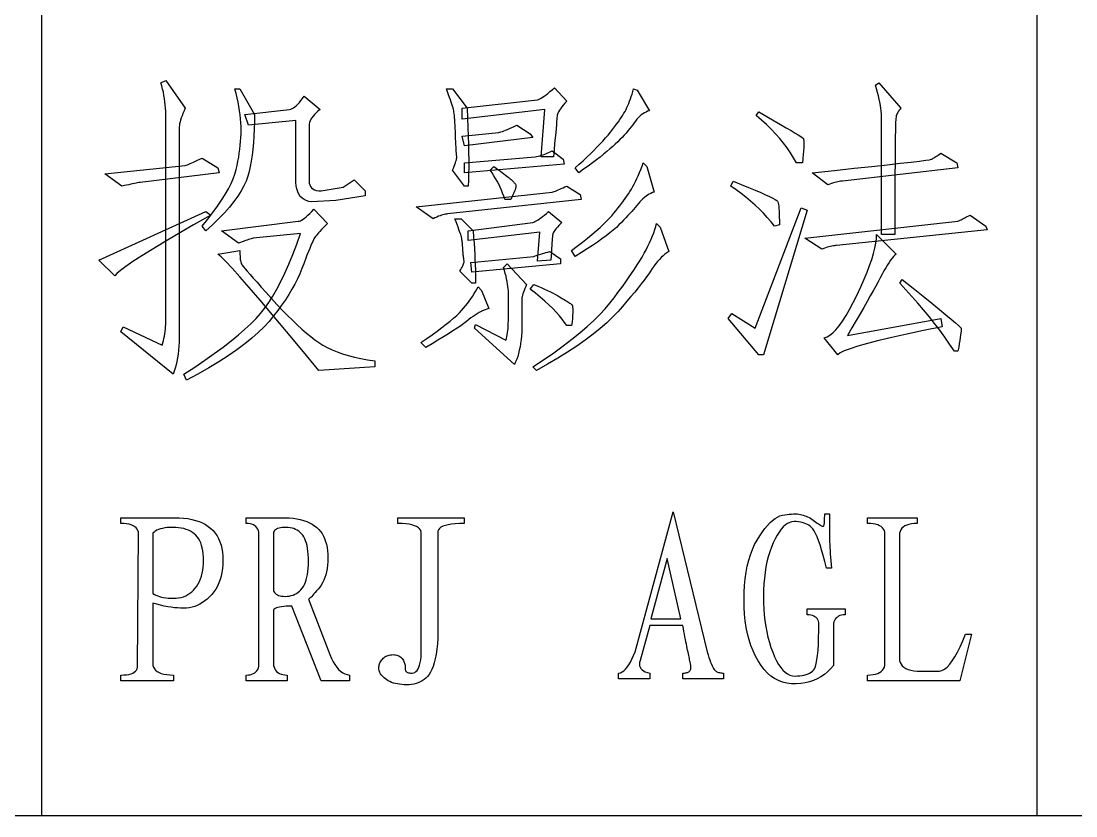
# Model space of a CAD drawing. Extents: x 0 to 420, y 0 to 297.
# Drawn here: x 386.83 to 395.31, y 15 to 21.39 of the extents above; entities that cross this region are included whole.
import ezdxf

# ---------------------------------------------------------------- set-up
doc = ezdxf.new("R2010")
doc.units = 0

msp = doc.modelspace()

# ---------------------------------------------------------------- linework, layer by layer
at = {"color": 7, "lineweight": 25}
for p, q in [((387, 15), (387, 35)), ((395, 15), (395, 35)), ((415, 15), (303, 15))]:
    msp.add_line(p, q, dxfattribs=at)
for points in [[(388.152, 20.6911), (388.1427, 20.6702), (388.1344, 20.6503), (388.1271, 20.6315), (388.1207, 20.6138), (388.1154, 20.5971), (388.111, 20.5816), (388.1075, 20.5671), (388.1051, 20.5536), (388.1036, 20.5413), (388.1031, 20.53), (388.1031, 20.5035), (388.1031, 20.4454), (388.1031, 20.3558), (388.1031, 20.2347), (388.1031, 20.082), (388.1031, 19.8978), (388.1031, 19.682), (388.1031, 19.4347), (388.1031, 19.1558), (388.1031, 18.8454), (388.1027, 18.8109), (388.1012, 18.7775), (388.0988, 18.7452), (388.0953, 18.7142), (388.0909, 18.6843), (388.0856, 18.6556), (388.0792, 18.628), (388.0719, 18.6017), (388.0636, 18.5765), (388.0543, 18.5525), (387.6344, 18.8943), (387.6539, 18.9333), (387.9664, 18.7868), (387.972, 18.8045), (387.977, 18.8224), (387.9814, 18.8404), (387.9852, 18.8587), (387.9884, 18.8772), (387.991, 18.8958), (387.9931, 18.9147), (387.9946, 18.9337), (387.9954, 18.9529), (387.9957, 18.9724), (387.9957, 20.6423), (387.9953, 20.6677), (387.9942, 20.6931), (387.9922, 20.7185), (387.9895, 20.7439), (387.986, 20.7693), (387.9817, 20.7946), (387.9766, 20.82), (387.9707, 20.8454), (387.9641, 20.8708), (387.9567, 20.8962), (387.9957, 20.9157)], [(391.0133, 20.3005), (391.0426, 20.6814), (390.3785, 20.6032), (390.3785, 20.6911), (390.984, 20.7595), (390.9924, 20.7622), (391.002, 20.7665), (391.0127, 20.7724), (391.0246, 20.7798), (391.0377, 20.7888), (391.052, 20.7993), (391.0674, 20.8114), (391.084, 20.8251), (391.1018, 20.8403), (391.1207, 20.8571), (391.2184, 20.7497), (391.2036, 20.7327), (391.1902, 20.7167), (391.1785, 20.7018), (391.1684, 20.688), (391.1598, 20.6753), (391.1528, 20.6636), (391.1473, 20.653), (391.1434, 20.6435), (391.1411, 20.635), (391.1403, 20.6277), (391.14, 20.6182), (391.1391, 20.6036), (391.1376, 20.5839), (391.1356, 20.5589), (391.1329, 20.5288), (391.1297, 20.4935), (391.1259, 20.453), (391.1215, 20.4073), (391.1165, 20.3565), (391.111, 20.3005)], [(393.7477, 20.6228), (393.7472, 20.6446), (393.7457, 20.6673), (393.7433, 20.6907), (393.7399, 20.715), (393.7355, 20.74), (393.7301, 20.7657), (393.7238, 20.7923), (393.7164, 20.8196), (393.7081, 20.8478), (393.6989, 20.8767), (393.7281, 20.8962), (393.9039, 20.6911), (393.8983, 20.6852), (393.893, 20.679), (393.8881, 20.6727), (393.8836, 20.6661), (393.8795, 20.6594), (393.8758, 20.6525), (393.8725, 20.6453), (393.8696, 20.638), (393.867, 20.6305), (393.8649, 20.6228), (393.863, 20.6063), (393.8614, 20.5724), (393.8599, 20.5211), (393.8586, 20.4525), (393.8575, 20.3664), (393.8567, 20.263), (393.856, 20.1422), (393.8555, 20.004), (393.8552, 19.8485), (393.8551, 19.6755), (393.7477, 19.6755)], [(388.7086, 20.6423), (388.7081, 20.5811), (388.7065, 20.5224), (388.7038, 20.4662), (388.7, 20.4126), (388.6952, 20.3615), (388.6893, 20.313), (388.6823, 20.267), (388.6743, 20.2235), (388.6651, 20.1826), (388.6549, 20.1443), (388.6419, 20.1065), (388.6242, 20.0673), (388.602, 20.0268), (388.5752, 19.9849), (388.5438, 19.9416), (388.5078, 19.897), (388.4673, 19.851), (388.4221, 19.8036), (388.3723, 19.7549), (388.318, 19.7048), (388.2887, 19.7439), (388.3336, 19.7994), (388.3746, 19.8527), (388.4117, 19.9037), (388.4449, 19.9525), (388.4742, 19.999), (388.4996, 20.0433), (388.5211, 20.0853), (388.5387, 20.1251), (388.5524, 20.1627), (388.5621, 20.198), (388.5695, 20.2319), (388.5762, 20.2653), (388.5821, 20.2983), (388.5871, 20.3308), (388.5914, 20.3628), (388.5949, 20.3943), (388.5977, 20.4253), (388.5996, 20.4558), (388.6008, 20.4858), (388.6012, 20.5153), (388.6007, 20.545), (388.5992, 20.5755), (388.5968, 20.6068), (388.5934, 20.6388), (388.589, 20.6716), (388.5836, 20.7052), (388.5773, 20.7396), (388.5699, 20.7747), (388.5616, 20.8107), (388.5524, 20.8474), (388.5914, 20.8474)], [(388.6305, 20.6423), (388.9918, 20.6814), (389.0018, 20.6842), (389.0121, 20.6888), (389.0229, 20.6951), (389.034, 20.7032), (389.0455, 20.7131), (389.0574, 20.7247), (389.0698, 20.7381), (389.0825, 20.7532), (389.0955, 20.7701), (389.109, 20.7888), (389.236, 20.6814), (389.2193, 20.6678), (389.2043, 20.6544), (389.1911, 20.6412), (389.1797, 20.6282), (389.17, 20.6154), (389.1621, 20.6028), (389.156, 20.5904), (389.1516, 20.5782), (389.149, 20.5662), (389.1481, 20.5544), (389.1481, 20.5396), (389.1481, 20.5185), (389.1481, 20.4911), (389.1481, 20.4575), (389.1481, 20.4177), (389.1481, 20.3716), (389.1481, 20.3193), (389.1481, 20.2607), (389.1481, 20.1958), (389.1481, 20.1247), (389.1473, 20.1062), (389.1489, 20.0896), (389.1528, 20.0749), (389.159, 20.0622), (389.1676, 20.0515), (389.1785, 20.0427), (389.1918, 20.0359), (389.2075, 20.031), (389.2254, 20.028), (389.2457, 20.0271), (389.4215, 20.0564), (389.5094, 20.115), (389.5973, 20.0271), (389.5973, 19.988), (389.3629, 19.9489), (389.1676, 19.9392), (389.1452, 19.9425), (389.125, 19.9485), (389.107, 19.9573), (389.091, 19.9689), (389.0773, 19.9831), (389.0656, 20.0001), (389.0562, 20.0198), (389.0489, 20.0423), (389.0437, 20.0675), (389.0406, 20.0954), (389.0406, 20.5935), (388.6598, 20.5544)], [(390.4176, 20.6911), (390.4212, 20.6128), (390.4243, 20.538), (390.4267, 20.4667), (390.4285, 20.3989), (390.4298, 20.3347), (390.4305, 20.2739), (390.4306, 20.2167), (390.4301, 20.163), (390.429, 20.1128), (390.4274, 20.0661), (390.3981, 20.0661), (390.3004, 20.1931), (390.3078, 20.21), (390.3143, 20.2257), (390.3199, 20.2401), (390.3246, 20.2532), (390.3285, 20.2651), (390.3315, 20.2757), (390.3336, 20.285), (390.3348, 20.2931), (390.3351, 20.2999), (390.3346, 20.3054), (390.3336, 20.3115), (390.3326, 20.32), (390.3317, 20.331), (390.3307, 20.3444), (390.3297, 20.3603), (390.3287, 20.3786), (390.3278, 20.3994), (390.3268, 20.4226), (390.3258, 20.4482), (390.3248, 20.4763), (390.3238, 20.5046), (390.3227, 20.531), (390.3215, 20.5554), (390.3201, 20.5778), (390.3187, 20.5984), (390.3172, 20.6169), (390.3156, 20.6335), (390.3139, 20.6482), (390.3121, 20.6609), (390.3102, 20.6716), (390.3078, 20.6821), (390.3047, 20.6943), (390.3008, 20.7079), (390.2961, 20.7232), (390.2906, 20.74), (390.2844, 20.7583), (390.2774, 20.7782), (390.2696, 20.7997), (390.261, 20.8228), (390.2516, 20.8474), (390.3004, 20.8474)], [(391.316, 20.1735), (391.2867, 20.2126), (391.3193, 20.2416), (391.3504, 20.27), (391.3802, 20.2979), (391.4086, 20.3251), (391.4357, 20.3518), (391.4614, 20.3778), (391.4857, 20.4033), (391.5086, 20.4282), (391.5302, 20.4526), (391.5504, 20.4763), (391.5694, 20.4993), (391.5871, 20.5214), (391.6037, 20.5426), (391.6192, 20.563), (391.6334, 20.5825), (391.6465, 20.6011), (391.6584, 20.6188), (391.6692, 20.6357), (391.6787, 20.6516), (391.6871, 20.6667), (391.6949, 20.6817), (391.7024, 20.6974), (391.7097, 20.7137), (391.7168, 20.7308), (391.7238, 20.7485), (391.7305, 20.7669), (391.737, 20.786), (391.7434, 20.8058), (391.7495, 20.8262), (391.7555, 20.8474), (391.7848, 20.8376), (391.8824, 20.6716), (391.8689, 20.6671), (391.8557, 20.6614), (391.8427, 20.6546), (391.8301, 20.6466), (391.8177, 20.6374), (391.8057, 20.6271), (391.7939, 20.6155), (391.7824, 20.6028), (391.7713, 20.589), (391.7604, 20.5739), (391.7492, 20.5582), (391.7371, 20.5421), (391.7242, 20.5257), (391.7104, 20.5091), (391.6957, 20.4922), (391.6801, 20.4749), (391.6636, 20.4574), (391.6463, 20.4396), (391.6281, 20.4214), (391.609, 20.403), (391.5885, 20.384), (391.566, 20.3642), (391.5416, 20.3434), (391.5153, 20.3218), (391.4869, 20.2993), (391.4567, 20.2759), (391.4244, 20.2516), (391.3903, 20.2265), (391.3541, 20.2005)], [(393.1129, 20.2517), (393.0641, 20.2517), (393.0415, 20.2924), (393.0168, 20.3325), (392.99, 20.3721), (392.961, 20.411), (392.9298, 20.4494), (392.8965, 20.4872), (392.8611, 20.5244), (392.8235, 20.5611), (392.7837, 20.5971), (392.7418, 20.6325), (392.7614, 20.6618), (392.8264, 20.6246), (392.885, 20.5909), (392.937, 20.5609), (392.9825, 20.5345), (393.0214, 20.5117), (393.0537, 20.4925), (393.0796, 20.4769), (393.0988, 20.465), (393.1116, 20.4566), (393.1178, 20.4519), (393.1204, 20.4472), (393.1223, 20.4392), (393.1235, 20.4277), (393.1241, 20.4128), (393.1239, 20.3945), (393.1231, 20.3728), (393.1216, 20.3476), (393.1194, 20.3191), (393.1165, 20.2871)], [(390.3981, 20.3884), (390.3785, 20.4665), (390.6715, 20.4958), (390.68, 20.4982), (390.6899, 20.5013), (390.7011, 20.5052), (390.7137, 20.5099), (390.7277, 20.5153), (390.743, 20.5216), (390.7597, 20.5286), (390.7778, 20.5364), (390.7972, 20.545), (390.818, 20.5544), (390.9254, 20.486), (390.9449, 20.4568)], [(390.3981, 20.2517), (390.9645, 20.3005), (390.9764, 20.3027), (390.9887, 20.3056), (391.0014, 20.309), (391.0145, 20.313), (391.028, 20.3176), (391.0418, 20.3228), (391.0561, 20.3285), (391.0707, 20.3349), (391.0858, 20.3418), (391.1012, 20.3493), (391.1891, 20.281), (391.1989, 20.2419), (390.3981, 20.1735)], [(387.6442, 20.0661), (387.5074, 20.1638), (388.152, 20.2321), (388.1604, 20.2345), (388.17, 20.2376), (388.1807, 20.2415), (388.1926, 20.2462), (388.2057, 20.2517), (388.2199, 20.2579), (388.2354, 20.265), (388.252, 20.2728), (388.2697, 20.2814), (388.2887, 20.2907), (388.4156, 20.2126), (388.4254, 20.1735), (387.7906, 20.0954), (387.7804, 20.0934), (387.7692, 20.0911), (387.757, 20.0887), (387.7438, 20.0861), (387.7296, 20.0832), (387.7145, 20.0802), (387.6984, 20.077), (387.6813, 20.0735), (387.6632, 20.0699)], [(393.191, 20.1735), (393.3694, 20.1922), (393.5293, 20.2091), (393.6709, 20.2242), (393.7942, 20.2376), (393.899, 20.2492), (393.9856, 20.2591), (394.0537, 20.2672), (394.1035, 20.2736), (394.135, 20.2781), (394.1481, 20.281), (394.1524, 20.2832), (394.1574, 20.286), (394.1633, 20.2895), (394.17, 20.2935), (394.1774, 20.2981), (394.1856, 20.3032), (394.1945, 20.309), (394.2043, 20.3153), (394.2149, 20.3223), (394.2262, 20.3298), (394.3531, 20.2517), (394.3629, 20.2126), (393.4352, 20.1052), (393.427, 20.1049), (393.418, 20.104), (393.4082, 20.1026), (393.3977, 20.1005), (393.3864, 20.0979), (393.3742, 20.0946), (393.3614, 20.0908), (393.3477, 20.0864), (393.3332, 20.0815), (393.318, 20.0759)], [(390.6031, 20.1931), (390.6324, 20.2224), (390.6513, 20.2091), (390.669, 20.1966), (390.6853, 20.1849), (390.7004, 20.1739), (390.7142, 20.1638), (390.7268, 20.1544), (390.7381, 20.1458), (390.7481, 20.138), (390.7568, 20.131), (390.7643, 20.1247), (390.7709, 20.119), (390.777, 20.1134), (390.7826, 20.108), (390.7877, 20.1028), (390.7924, 20.0979), (390.7965, 20.0931), (390.8002, 20.0885), (390.8033, 20.0841), (390.806, 20.0799), (390.8082, 20.0759), (390.8096, 20.0712), (390.8098, 20.065), (390.8088, 20.0571), (390.8067, 20.0478), (390.8033, 20.0368), (390.7989, 20.0243), (390.7932, 20.0103), (390.7863, 19.9946), (390.7784, 19.9775), (390.7692, 19.9587), (390.7203, 19.9587), (390.7121, 19.9839), (390.7032, 20.0087), (390.6934, 20.0331), (390.6828, 20.0571), (390.6715, 20.0808), (390.6594, 20.104), (390.6465, 20.1269), (390.6328, 20.1493), (390.6184, 20.1714)], [(391.2867, 19.4997), (391.2574, 19.5485), (391.3029, 19.583), (391.3453, 19.6159), (391.3849, 19.6474), (391.4215, 19.6775), (391.4552, 19.706), (391.486, 19.7331), (391.5138, 19.7588), (391.5387, 19.7829), (391.5607, 19.8056), (391.5797, 19.8269), (391.597, 19.8473), (391.6137, 19.8675), (391.6298, 19.8875), (391.6453, 19.9073), (391.6603, 19.927), (391.6746, 19.9464), (391.6884, 19.9656), (391.7016, 19.9847), (391.7142, 20.0035), (391.7262, 20.0222), (391.7378, 20.0412), (391.7492, 20.0611), (391.7605, 20.0818), (391.7715, 20.1034), (391.7823, 20.1259), (391.793, 20.1493), (391.8034, 20.1736), (391.8137, 20.1987), (391.8238, 20.2248), (391.8336, 20.2517), (391.8629, 20.2224), (391.9215, 20.0173), (391.9079, 20.0129), (391.8946, 20.0073), (391.8814, 20.0007), (391.8684, 19.9931), (391.8556, 19.9843), (391.843, 19.9745), (391.8306, 19.9636), (391.8184, 19.9517), (391.8064, 19.9386), (391.7946, 19.9245), (391.7824, 19.9096), (391.7696, 19.8943), (391.7559, 19.8784), (391.7414, 19.862), (391.7262, 19.8452), (391.7102, 19.8278), (391.6934, 19.81), (391.6758, 19.7917), (391.6574, 19.7729), (391.6383, 19.7536), (391.6172, 19.7335), (391.593, 19.7122), (391.5656, 19.6898), (391.5352, 19.6661), (391.5016, 19.6413), (391.4649, 19.6153), (391.425, 19.5882), (391.382, 19.5599), (391.336, 19.5304)], [(392.9274, 19.7536), (392.8883, 19.7439), (392.8602, 19.7787), (392.8305, 19.813), (392.7993, 19.8467), (392.7664, 19.8798), (392.7321, 19.9123), (392.6961, 19.9443), (392.6586, 19.9756), (392.6196, 20.0064), (392.5789, 20.0365), (392.5367, 20.0661), (392.5563, 20.1052), (392.6214, 20.079), (392.6799, 20.055), (392.7319, 20.0333), (392.7774, 20.0138), (392.8163, 19.9965), (392.8487, 19.9816), (392.8745, 19.9688), (392.8938, 19.9583), (392.9065, 19.9501), (392.9127, 19.9441), (392.9155, 19.9378), (392.918, 19.9286), (392.9202, 19.9167), (392.9221, 19.9019), (392.9237, 19.8842), (392.925, 19.8638), (392.9261, 19.8405), (392.9268, 19.8144), (392.9272, 19.7854)], [(391.2184, 20.0661), (391.3258, 19.9978), (391.3356, 19.9587), (390.2614, 19.8415), (390.2531, 19.8411), (390.2442, 19.84), (390.2344, 19.838), (390.2238, 19.8353), (390.2125, 19.8318), (390.2004, 19.8275), (390.1875, 19.8224), (390.1739, 19.8165), (390.1594, 19.8099), (390.1442, 19.8025), (390.0074, 19.9001), (391.1012, 20.0173), (391.1094, 20.0195), (391.1184, 20.0224), (391.1281, 20.0258), (391.1387, 20.0298), (391.15, 20.0344), (391.1621, 20.0396), (391.175, 20.0453), (391.1887, 20.0517), (391.2032, 20.0586)], [(388.3571, 19.8318), (388.2193, 19.753), (388.0949, 19.681), (387.9841, 19.6155), (387.8867, 19.5568), (387.8029, 19.5046), (387.7325, 19.4591), (387.6755, 19.4202), (387.632, 19.388), (387.6021, 19.3624), (387.5856, 19.3435), (387.4586, 19.4704), (388.318, 19.861)], [(388.8258, 18.9773), (388.7858, 18.933), (388.7399, 18.888), (388.6881, 18.8423), (388.6305, 18.796), (388.567, 18.749), (388.4977, 18.7013), (388.4225, 18.6529), (388.3414, 18.6038), (388.2545, 18.5541), (388.1617, 18.5036), (388.1422, 18.5525), (388.2292, 18.6101), (388.3106, 18.6657), (388.3863, 18.7194), (388.4563, 18.7712), (388.5206, 18.821), (388.5793, 18.8689), (388.6324, 18.9148), (388.6797, 18.9587), (388.7214, 19.0007), (388.7574, 19.0407), (388.7906, 19.0823), (388.8235, 19.129), (388.8562, 19.1808), (388.8887, 19.2376), (388.921, 19.2995), (388.9532, 19.3665), (388.9851, 19.4386), (389.0168, 19.5157), (389.0484, 19.598), (389.0797, 19.6853), (388.6989, 19.6462), (388.6906, 19.6441), (388.6817, 19.6415), (388.6719, 19.6386), (388.6613, 19.6353), (388.65, 19.6316), (388.6379, 19.6275), (388.625, 19.623), (388.6114, 19.6181), (388.5969, 19.6128), (388.5817, 19.6071), (388.4449, 19.7048), (389.0602, 19.7829), (389.0685, 19.7839), (389.0778, 19.7868), (389.088, 19.7917), (389.0992, 19.7985), (389.1115, 19.8073), (389.1246, 19.8181), (389.1388, 19.8308), (389.1539, 19.8454), (389.17, 19.862), (389.1871, 19.8806), (389.2946, 19.7634), (389.2776, 19.7464), (389.2621, 19.7304), (389.248, 19.7155), (389.2352, 19.7017), (389.2238, 19.6889), (389.2137, 19.6773), (389.205, 19.6667), (389.1977, 19.6571), (389.1917, 19.6487), (389.1871, 19.6413), (389.1826, 19.6328), (389.177, 19.6208), (389.1701, 19.6054), (389.1621, 19.5866), (389.153, 19.5644), (389.1426, 19.5388), (389.1311, 19.5097), (389.1184, 19.4773), (389.1045, 19.4414), (389.0895, 19.4021), (389.0728, 19.3609), (389.0539, 19.3194), (389.0329, 19.2777), (389.0098, 19.2357), (388.9845, 19.1933), (388.9571, 19.1507), (388.9275, 19.1078), (388.8957, 19.0646), (388.8618, 19.0211)], [(390.4274, 19.6267), (390.4274, 19.7048), (390.9449, 19.7732), (390.9532, 19.7758), (390.9625, 19.7798), (390.9728, 19.7852), (390.984, 19.7919), (390.9962, 19.8), (391.0094, 19.8095), (391.0236, 19.8203), (391.0387, 19.8325), (391.0548, 19.8461), (391.0719, 19.861), (391.1793, 19.7732), (391.1663, 19.7599), (391.1545, 19.7474), (391.144, 19.7357), (391.1348, 19.7247), (391.1268, 19.7146), (391.1201, 19.7052), (391.1147, 19.6966), (391.1106, 19.6888), (391.1077, 19.6818), (391.1061, 19.6755), (391.105, 19.6682), (391.1039, 19.6579), (391.1027, 19.6447), (391.1014, 19.6286), (391.1, 19.6096), (391.0984, 19.5876), (391.0969, 19.5627), (391.0952, 19.5349), (391.0933, 19.5041), (391.0914, 19.4704), (390.984, 19.4607), (391.0035, 19.695)], [(392.5172, 19.0017), (392.5465, 19.0407), (392.7321, 18.9235), (393.1031, 19.8903), (393.152, 19.8708), (392.8004, 18.7087), (392.7614, 18.7087)], [(390.4664, 19.7048), (390.4702, 19.6549), (390.4734, 19.6068), (390.4764, 19.5604), (390.4789, 19.5157), (390.4811, 19.4729), (390.4828, 19.4318), (390.4842, 19.3924), (390.4852, 19.3548), (390.4858, 19.319), (390.486, 19.2849), (390.4567, 19.2849), (390.359, 19.3825), (390.3664, 19.3939), (390.3729, 19.4046), (390.3785, 19.4146), (390.3832, 19.4239), (390.3871, 19.4326), (390.3901, 19.4405), (390.3922, 19.4478), (390.3934, 19.4544), (390.3937, 19.4603), (390.3932, 19.4655), (390.3922, 19.4709), (390.3912, 19.4771), (390.3903, 19.4841), (390.3893, 19.4921), (390.3883, 19.5009), (390.3873, 19.5107), (390.3864, 19.5213), (390.3854, 19.5327), (390.3844, 19.5451), (390.3834, 19.5583), (390.3824, 19.5715), (390.3815, 19.5839), (390.3805, 19.5954), (390.3795, 19.606), (390.3785, 19.6157), (390.3776, 19.6245), (390.3766, 19.6325), (390.3756, 19.6396), (390.3746, 19.6458), (390.3737, 19.6511), (390.3723, 19.657), (390.3699, 19.665), (390.3668, 19.675), (390.3627, 19.687), (390.3578, 19.7011), (390.352, 19.7173), (390.3453, 19.7355), (390.3377, 19.7558), (390.3293, 19.7781), (390.3199, 19.8025), (390.3688, 19.8025)], [(390.9742, 18.5818), (390.9449, 18.611), (391.032, 18.6689), (391.1135, 18.7253), (391.1894, 18.7802), (391.2598, 18.8337), (391.3246, 18.8857), (391.3838, 18.9362), (391.4375, 18.9853), (391.4856, 19.0329), (391.5281, 19.0791), (391.5651, 19.1237), (391.5984, 19.167), (391.6301, 19.2089), (391.6601, 19.2494), (391.6885, 19.2886), (391.7152, 19.3264), (391.7403, 19.3628), (391.7636, 19.3979), (391.7854, 19.4316), (391.8055, 19.4639), (391.8239, 19.4948), (391.8409, 19.5248), (391.8567, 19.554), (391.8713, 19.5826), (391.8848, 19.6105), (391.8971, 19.6377), (391.9082, 19.6642), (391.9182, 19.69), (391.927, 19.7152), (391.9346, 19.7396), (391.941, 19.7634), (391.9703, 19.7341), (392.0387, 19.5388), (392.0232, 19.5284), (392.0078, 19.5169), (391.9927, 19.5042), (391.9778, 19.4903), (391.963, 19.4753), (391.9485, 19.4591), (391.9341, 19.4417), (391.92, 19.4232), (391.906, 19.4034), (391.8922, 19.3825), (391.8773, 19.3599), (391.8598, 19.3351), (391.8398, 19.308), (391.8172, 19.2786), (391.7921, 19.247), (391.7645, 19.2132), (391.7343, 19.1771), (391.7016, 19.1388), (391.6663, 19.0982), (391.6285, 19.0554), (391.5869, 19.0111), (391.5399, 18.9661), (391.4876, 18.9205), (391.4301, 18.8741), (391.3673, 18.8271), (391.2993, 18.7794), (391.2259, 18.731), (391.1473, 18.6819), (391.0634, 18.6322)], [(393.1324, 19.6462), (394.3629, 19.7829), (394.3709, 19.7869), (394.3793, 19.7911), (394.3881, 19.7955), (394.3973, 19.8001), (394.4069, 19.8049), (394.4168, 19.8099), (394.4272, 19.8151), (394.4379, 19.8204), (394.449, 19.826), (394.4606, 19.8318), (394.5875, 19.7439), (394.5973, 19.7146), (393.3864, 19.5876), (393.3781, 19.5873), (393.3692, 19.5864), (393.3594, 19.585), (393.3488, 19.5829), (393.3375, 19.5803), (393.3254, 19.5771), (393.3125, 19.5733), (393.2989, 19.5689), (393.2844, 19.5639), (393.2692, 19.5583)], [(393.7379, 19.3288), (393.7212, 19.2969), (393.7024, 19.2618), (393.6814, 19.2235), (393.6582, 19.1819), (393.6329, 19.1372), (393.6055, 19.0892), (393.5759, 19.038), (393.5442, 18.9835), (393.5103, 18.9258), (393.4742, 18.865), (394.2262, 19.0017), (394.236, 18.9333), (394.0869, 18.9029), (393.9524, 18.8743), (393.8322, 18.8475), (393.7266, 18.8224), (393.6354, 18.799), (393.5586, 18.7775), (393.4963, 18.7576), (393.4485, 18.7396), (393.4151, 18.7233), (393.3961, 18.7087), (393.2887, 18.8454), (393.3107, 18.8524), (393.3336, 18.8655), (393.3575, 18.8848), (393.3824, 18.9103), (393.4083, 18.9419), (393.4352, 18.9796), (393.463, 19.0235), (393.4918, 19.0735), (393.5216, 19.1298), (393.5524, 19.1921), (393.5821, 19.2558), (393.6086, 19.3161), (393.632, 19.373), (393.6524, 19.4265), (393.6696, 19.4765), (393.6836, 19.5232), (393.6945, 19.5664), (393.7024, 19.6062), (393.7071, 19.6425), (393.7086, 19.6755), (393.8649, 19.5193), (393.8548, 19.5103), (393.8442, 19.4991), (393.8329, 19.4857), (393.8211, 19.47), (393.8087, 19.4521), (393.7957, 19.4319), (393.7822, 19.4095), (393.768, 19.3849), (393.7532, 19.358)], [(388.4156, 19.5193), (388.5914, 19.5485), (388.5916, 19.5316), (388.592, 19.5159), (388.5927, 19.5015), (388.5938, 19.4884), (388.5951, 19.4765), (388.5967, 19.4659), (388.5986, 19.4566), (388.6008, 19.4485), (388.6033, 19.4418), (388.6061, 19.4362), (388.6111, 19.4291), (388.6203, 19.4175), (388.6338, 19.4014), (388.6514, 19.3808), (388.6732, 19.3557), (388.6992, 19.3261), (388.7295, 19.292), (388.7639, 19.2534), (388.8025, 19.2104), (388.8453, 19.1628), (388.8896, 19.1144), (388.9324, 19.0689), (388.9739, 19.0261), (389.0141, 18.9862), (389.0529, 18.9492), (389.0903, 18.915), (389.1263, 18.8836), (389.1609, 18.855), (389.1943, 18.8293), (389.2262, 18.8064), (389.2588, 18.7856), (389.2942, 18.7661), (389.3322, 18.7481), (389.3731, 18.7314), (389.4166, 18.716), (389.4629, 18.7021), (389.5119, 18.6895), (389.5637, 18.6782), (389.6182, 18.6684), (389.6754, 18.6599), (389.6754, 18.611), (389.2262, 18.5818), (389.0898, 18.7476), (388.9656, 18.8974), (388.8538, 19.0312), (388.7543, 19.1489), (388.6671, 19.2507), (388.5922, 19.3364), (388.5296, 19.4062), (388.4793, 19.4599), (388.4413, 19.4976)], [(391.1696, 19.4802), (391.1696, 19.4411), (390.4567, 19.3728), (390.4469, 19.4509), (390.9547, 19.4997), (390.9648, 19.5036), (390.9754, 19.5075), (390.9866, 19.5114), (390.9985, 19.5153), (391.0109, 19.5193), (391.0239, 19.5232), (391.0374, 19.5271), (391.0516, 19.531), (391.0663, 19.5349), (391.0817, 19.5388)], [(390.7496, 19.2068), (390.7492, 19.2229), (390.7481, 19.24), (390.7461, 19.258), (390.7434, 19.2771), (390.7399, 19.2971), (390.7356, 19.3181), (390.7305, 19.3401), (390.7246, 19.363), (390.718, 19.3869), (390.7106, 19.4118), (390.7399, 19.4411), (390.8961, 19.2751), (390.8887, 19.258), (390.882, 19.2419), (390.8762, 19.2268), (390.8711, 19.2126), (390.8668, 19.1994), (390.8633, 19.1872), (390.8606, 19.176), (390.8586, 19.1657), (390.8575, 19.1565), (390.8571, 19.1482), (390.8571, 19.1386), (390.8571, 19.1255), (390.8571, 19.1089), (390.8571, 19.0888), (390.8571, 19.0652), (390.8571, 19.038), (390.8571, 19.0073), (390.8571, 18.9732), (390.8571, 18.9355), (390.8571, 18.8943), (390.8547, 18.8617), (390.8516, 18.8306), (390.8477, 18.8008), (390.843, 18.7724), (390.8375, 18.7453), (390.8313, 18.7196), (390.8242, 18.6953), (390.8164, 18.6724), (390.8078, 18.6508), (390.7985, 18.6306), (390.4762, 18.9235), (390.486, 18.9528), (390.7301, 18.8259), (390.7338, 18.84), (390.7371, 18.8548), (390.7401, 18.8704), (390.7426, 18.8868), (390.7448, 18.904), (390.7465, 18.922), (390.7479, 18.9407), (390.7488, 18.9603), (390.7495, 18.9806), (390.7496, 19.0017)], [(390.5934, 19.0798), (390.5777, 19.0754), (390.562, 19.07), (390.5461, 19.0637), (390.5301, 19.0564), (390.514, 19.0481), (390.4979, 19.0388), (390.4816, 19.0285), (390.4653, 19.0173), (390.4488, 19.0051), (390.4323, 18.9919), (390.4138, 18.9774), (390.3918, 18.9611), (390.3662, 18.943), (390.3369, 18.9232), (390.3041, 18.9016), (390.2676, 18.8782), (390.2275, 18.8531), (390.1838, 18.8263), (390.1365, 18.7977), (390.0856, 18.7673), (390.0465, 18.8064), (390.0937, 18.8388), (390.1377, 18.8698), (390.1785, 18.8994), (390.216, 18.9275), (390.2504, 18.9541), (390.2815, 18.9792), (390.3094, 19.0029), (390.334, 19.0251), (390.3554, 19.0459), (390.3737, 19.0652), (390.3899, 19.0838), (390.4055, 19.1025), (390.4204, 19.1213), (390.4346, 19.1402), (390.4481, 19.1591), (390.461, 19.1782), (390.4731, 19.1974), (390.4846, 19.2167), (390.4954, 19.2361), (390.5055, 19.2556), (390.5348, 19.2263)], [(390.9254, 19.236), (390.9547, 19.2751), (390.985, 19.2617), (391.0135, 19.2489), (391.0401, 19.2367), (391.0649, 19.2251), (391.0878, 19.2141), (391.1088, 19.2036), (391.128, 19.1938), (391.1453, 19.1845), (391.1608, 19.1758), (391.1744, 19.1677), (391.1867, 19.1601), (391.1981, 19.153), (391.2086, 19.1465), (391.2182, 19.1403), (391.2269, 19.1347), (391.2348, 19.1296), (391.2418, 19.125), (391.2479, 19.1208), (391.2531, 19.1172), (391.2574, 19.114), (391.261, 19.1096), (391.2637, 19.1025), (391.2657, 19.0924), (391.2668, 19.0796), (391.2672, 19.0639), (391.2668, 19.0454), (391.2657, 19.0241), (391.2637, 18.9999), (391.261, 18.9729), (391.2574, 18.9431), (391.2184, 18.9431), (391.2014, 18.9689), (391.1817, 18.9954), (391.1592, 19.0228), (391.134, 19.0509), (391.1061, 19.0798), (391.0754, 19.1095), (391.042, 19.14), (391.0059, 19.1712), (390.967, 19.2032)], [(394.3629, 18.738), (394.3336, 18.738), (394.2958, 18.7944), (394.2567, 18.8505), (394.2161, 18.9062), (394.1743, 18.9614), (394.131, 19.0163), (394.0864, 19.0708), (394.0403, 19.1249), (393.993, 19.1786), (393.9443, 19.2319), (393.8942, 19.2849), (393.9137, 19.3142), (394.0028, 19.2435), (394.0826, 19.1798), (394.1532, 19.1232), (394.2145, 19.0735), (394.2665, 19.031), (394.3092, 18.9954), (394.3427, 18.9669), (394.3668, 18.9454), (394.3817, 18.931), (394.3873, 18.9235), (394.388, 18.9182), (394.3879, 18.9099), (394.3872, 18.8986), (394.3858, 18.8845), (394.3837, 18.8674), (394.3809, 18.8474), (394.3774, 18.8244), (394.3733, 18.7985), (394.3684, 18.7697)], [(387.7761, 17.2815), (387.7719, 17.2948), (387.7655, 17.3068), (387.7569, 17.3173), (387.7461, 17.3265), (387.7332, 17.3342), (387.718, 17.3405), (387.7007, 17.3454), (387.6811, 17.349), (387.6594, 17.3511), (387.6355, 17.3518), (387.6355, 17.3986), (388.0652, 17.3986), (388.1033, 17.3978), (388.1394, 17.3952), (388.1736, 17.3909), (388.2058, 17.3849), (388.2361, 17.3772), (388.2644, 17.3677), (388.2908, 17.3565), (388.3152, 17.3436), (388.3376, 17.329), (388.3582, 17.3127), (388.3767, 17.2947), (388.3933, 17.2749), (388.408, 17.2534), (388.4207, 17.2302), (388.4314, 17.2053), (388.4402, 17.1786), (388.447, 17.1503), (388.4519, 17.1202), (388.4548, 17.0884), (388.4558, 17.0549), (388.4549, 17.0212), (388.4522, 16.989), (388.4477, 16.9581), (388.4414, 16.9286), (388.4333, 16.9006), (388.4235, 16.874), (388.4118, 16.8487), (388.3983, 16.8249), (388.383, 16.8025), (388.366, 16.7815), (388.3478, 16.7621), (388.3291, 16.7446), (388.3099, 16.729), (388.2903, 16.7152), (388.2703, 16.7033), (388.2497, 16.6933), (388.2287, 16.6852), (388.2072, 16.679), (388.1853, 16.6746), (388.1628, 16.6721), (388.1398, 16.6711), (388.1158, 16.6711), (388.091, 16.6723), (388.0653, 16.6746), (388.0388, 16.6779), (388.0114, 16.6824), (387.9832, 16.6879), (387.9541, 16.6946), (387.9241, 16.7023), (387.8933, 16.7111), (387.8933, 16.2111), (387.8978, 16.1963), (387.9049, 16.183), (387.9146, 16.1713), (387.9271, 16.1611), (387.9421, 16.1525), (387.9599, 16.1455), (387.9803, 16.14), (388.0033, 16.1361), (388.029, 16.1338), (388.0574, 16.133), (388.0574, 16.0861), (387.6355, 16.0861), (387.6355, 16.133), (387.6593, 16.1336), (387.6808, 16.1355), (387.7, 16.1386), (387.7167, 16.143), (387.7312, 16.1486), (387.7433, 16.1555), (387.7531, 16.1636), (387.7605, 16.173), (387.7656, 16.1836), (387.7683, 16.1955)], [(388.8621, 16.6565), (388.8621, 16.2111), (388.866, 16.1963), (388.8714, 16.183), (388.8785, 16.1713), (388.8871, 16.1611), (388.8972, 16.1525), (388.9089, 16.1455), (388.9222, 16.14), (388.9371, 16.1361), (388.9535, 16.1338), (388.9714, 16.133), (388.9714, 16.0861), (388.6433, 16.0861), (388.6433, 16.133), (388.6598, 16.1337), (388.6749, 16.1358), (388.6885, 16.1393), (388.7008, 16.1443), (388.7117, 16.1506), (388.7211, 16.1583), (388.7292, 16.1675), (388.7358, 16.178), (388.7411, 16.19), (388.7449, 16.2033), (388.7449, 17.2815), (388.7411, 17.2948), (388.7358, 17.3068), (388.7292, 17.3173), (388.7211, 17.3265), (388.7117, 17.3342), (388.7008, 17.3405), (388.6885, 17.3454), (388.6749, 17.349), (388.6598, 17.3511), (388.6433, 17.3518), (388.6433, 17.3986), (388.9871, 17.3986), (389.019, 17.3949), (389.0491, 17.3899), (389.0774, 17.3836), (389.1039, 17.3761), (389.1287, 17.3674), (389.1516, 17.3574), (389.1727, 17.3461), (389.192, 17.3336), (389.2096, 17.3199), (389.2253, 17.3049), (389.2394, 17.2885), (389.2521, 17.2707), (389.2632, 17.2513), (389.2728, 17.2305), (389.281, 17.2082), (389.2877, 17.1844), (389.2929, 17.1591), (389.2966, 17.1324), (389.2988, 17.1041), (389.2996, 17.0744), (389.2989, 17.0447), (389.2969, 17.0163), (389.2936, 16.9893), (389.2889, 16.9638), (389.283, 16.9397), (389.2757, 16.9169), (389.267, 16.8956), (389.257, 16.8757), (389.2458, 16.8572), (389.2332, 16.84), (389.2203, 16.8243), (389.2083, 16.8099), (389.1972, 16.7968), (389.1869, 16.785), (389.1775, 16.7746), (389.1689, 16.7655), (389.1613, 16.7577), (389.1544, 16.7513), (389.1484, 16.7462), (389.1433, 16.7424), (389.3152, 16.2971), (389.328, 16.2673), (389.3414, 16.2405), (389.3555, 16.2167), (389.3702, 16.1958), (389.3855, 16.1779), (389.4014, 16.163), (389.418, 16.1511), (389.4352, 16.1421), (389.453, 16.1361), (389.4714, 16.133), (389.4714, 16.0861), (389.2449, 16.0861), (389.0105, 16.6877), (388.9865, 16.6874), (388.9646, 16.6865), (388.9446, 16.6849), (388.9268, 16.6827), (388.9109, 16.6799), (388.8971, 16.6765), (388.8853, 16.6724), (388.8755, 16.6677), (388.8678, 16.6624)], [(389.7722, 16.094), (389.761, 16.1018), (389.751, 16.1099), (389.742, 16.1181), (389.7341, 16.1265), (389.7273, 16.135), (389.7216, 16.1436), (389.717, 16.1525), (389.7135, 16.1615), (389.7111, 16.1706), (389.7097, 16.1799), (389.7093, 16.1891), (389.7096, 16.1982), (389.7105, 16.207), (389.7122, 16.2155), (389.7146, 16.2238), (389.7177, 16.2319), (389.7215, 16.2398), (389.726, 16.2474), (389.7312, 16.2548), (389.7371, 16.2619), (389.7435, 16.2686), (389.7505, 16.2746), (389.7579, 16.2799), (389.7658, 16.2844), (389.7742, 16.2883), (389.783, 16.2915), (389.7923, 16.2939), (389.8021, 16.2957), (389.8123, 16.2967), (389.823, 16.2971), (389.8336, 16.2967), (389.8436, 16.2955), (389.853, 16.2936), (389.8618, 16.2908), (389.8699, 16.2873), (389.8774, 16.283), (389.8842, 16.2779), (389.8905, 16.2721), (389.8961, 16.2654), (389.9011, 16.258), (389.9055, 16.2502), (389.9094, 16.2425), (389.9127, 16.2349), (389.9155, 16.2274), (389.9177, 16.2199), (389.9194, 16.2125), (389.9205, 16.2052), (389.9211, 16.198), (389.9212, 16.1909), (389.9207, 16.1838), (389.9205, 16.1771), (389.9216, 16.1711), (389.924, 16.1659), (389.9275, 16.1613), (389.9324, 16.1574), (389.9385, 16.1543), (389.9458, 16.1518), (389.9544, 16.15), (389.9642, 16.149), (389.9753, 16.1486), (389.9866, 16.15), (389.9971, 16.154), (390.0066, 16.1606), (390.0154, 16.1699), (390.0232, 16.1818), (390.0302, 16.1965), (390.0363, 16.2137), (390.0416, 16.2336), (390.046, 16.2562), (390.0496, 16.2815), (390.0496, 17.2815), (390.0449, 17.2948), (390.037, 17.3068), (390.0261, 17.3173), (390.0121, 17.3265), (389.9949, 17.3342), (389.9745, 17.3405), (389.9511, 17.3454), (389.9246, 17.349), (389.8949, 17.3511), (389.8621, 17.3518), (389.8621, 17.3986), (390.3933, 17.3986), (390.3933, 17.3518), (390.356, 17.3511), (390.3224, 17.3493), (390.2923, 17.3461), (390.2658, 17.3418), (390.2429, 17.3361), (390.2236, 17.3293), (390.2079, 17.3211), (390.1958, 17.3118), (390.1873, 17.3011), (390.1824, 17.2893), (390.1824, 16.4299), (390.1787, 16.3832), (390.1741, 16.34), (390.1684, 16.3004), (390.1617, 16.2643), (390.1541, 16.2316), (390.1454, 16.2025), (390.1356, 16.177), (390.1249, 16.1549), (390.1131, 16.1363), (390.1003, 16.1213), (390.0867, 16.1087), (390.0724, 16.0974), (390.0573, 16.0874), (390.0416, 16.0788), (390.0251, 16.0715), (390.008, 16.0655), (389.9901, 16.0609), (389.9716, 16.0575), (389.9523, 16.0556), (389.9324, 16.0549), (389.9125, 16.0553), (389.8935, 16.0565), (389.8753, 16.0584), (389.858, 16.0611), (389.8416, 16.0647), (389.826, 16.069), (389.8112, 16.074), (389.7974, 16.0799), (389.7844, 16.0865)], [(392.2136, 16.219), (392.212, 16.2271), (392.2102, 16.236), (392.2082, 16.2456), (392.2061, 16.2558), (392.2039, 16.2668), (392.2014, 16.2785), (392.1989, 16.2909), (392.1961, 16.304), (392.1932, 16.3177), (392.1902, 16.3322), (392.187, 16.3476), (392.1836, 16.364), (392.1801, 16.3813), (392.1764, 16.3997), (392.1726, 16.4191), (392.1686, 16.4396), (392.1645, 16.461), (392.1602, 16.4835), (392.1557, 16.507), (392.1511, 16.5315), (391.8855, 16.5315), (391.8074, 16.2502), (391.8039, 16.2351), (391.803, 16.2211), (391.8046, 16.2082), (391.8086, 16.1965), (391.8152, 16.1857), (391.8242, 16.1761), (391.8358, 16.1676), (391.8499, 16.1602), (391.8664, 16.1539), (391.8855, 16.1486), (391.8855, 16.1018), (391.6355, 16.1018), (391.6355, 16.1486), (391.6495, 16.1518), (391.6633, 16.158), (391.677, 16.1674), (391.6905, 16.1799), (391.7039, 16.1955), (391.7171, 16.2143), (391.7301, 16.2361), (391.743, 16.2611), (391.7557, 16.2893), (391.7683, 16.3205), (392.073, 17.4455), (392.3464, 16.3205), (392.3541, 16.2965), (392.3615, 16.2746), (392.3685, 16.2547), (392.3752, 16.2368), (392.3816, 16.2209), (392.3877, 16.2071), (392.3935, 16.1953), (392.3989, 16.1855), (392.4041, 16.1778), (392.4089, 16.1721), (392.4138, 16.1676), (392.4193, 16.1636), (392.4251, 16.1601), (392.4314, 16.1571), (392.4382, 16.1545), (392.4455, 16.1524), (392.4532, 16.1507), (392.4614, 16.1496), (392.4701, 16.1489), (392.4792, 16.1486), (392.4792, 16.1018), (392.1511, 16.1018), (392.1511, 16.1486), (392.1587, 16.1488), (392.1658, 16.1493), (392.1725, 16.15), (392.1786, 16.1511), (392.1843, 16.1525), (392.1896, 16.1543), (392.1943, 16.1563), (392.1986, 16.1586), (392.2025, 16.1613), (392.2058, 16.1643), (392.2087, 16.1676), (392.2111, 16.1715), (392.2131, 16.1757), (392.2146, 16.1805), (392.2156, 16.1857), (392.2161, 16.1915), (392.2162, 16.1976), (392.2158, 16.2043), (392.215, 16.2114)], [(392.9519, 17.4182), (392.971, 17.4217), (392.9894, 17.4246), (393.007, 17.4267), (393.0238, 17.4282), (393.0398, 17.4289), (393.055, 17.429), (393.0695, 17.4283), (393.0832, 17.4269), (393.096, 17.4249), (393.1082, 17.4221), (393.1198, 17.4187), (393.1314, 17.4147), (393.1429, 17.4102), (393.1544, 17.4052), (393.1658, 17.3996), (393.1771, 17.3935), (393.1883, 17.3868), (393.1994, 17.3796), (393.2104, 17.3718), (393.2214, 17.3635), (393.2319, 17.3554), (393.2414, 17.3485), (393.25, 17.3426), (393.2577, 17.3379), (393.2644, 17.3342), (393.2702, 17.3316), (393.275, 17.3301), (393.2789, 17.3297), (393.2819, 17.3304), (393.2839, 17.3322), (393.2854, 17.3353), (393.2867, 17.3399), (393.2879, 17.3459), (393.2889, 17.3535), (393.2898, 17.3625), (393.2905, 17.373), (393.291, 17.385), (393.2914, 17.3985), (393.2917, 17.4134), (393.2917, 17.4299), (393.3308, 17.4299), (393.3308, 17.4126), (393.3308, 17.395), (393.3308, 17.3773), (393.3308, 17.3593), (393.3308, 17.341), (393.3308, 17.3225), (393.3308, 17.3038), (393.3308, 17.2849), (393.3308, 17.2657), (393.3308, 17.2463), (393.331, 17.2262), (393.3314, 17.2049), (393.3322, 17.1824), (393.3333, 17.1588), (393.3347, 17.134), (393.3364, 17.108), (393.3385, 17.0809), (393.3408, 17.0525), (393.3435, 17.0231), (393.3464, 16.9924), (393.3074, 16.9924), (393.2935, 17.0463), (393.28, 17.0955), (393.2669, 17.14), (393.2542, 17.1799), (393.2419, 17.215), (393.23, 17.2455), (393.2185, 17.2713), (393.2074, 17.2924), (393.1966, 17.3088), (393.1863, 17.3205), (393.1757, 17.3294), (393.1644, 17.3374), (393.1523, 17.3444), (393.1394, 17.3505), (393.1257, 17.3557), (393.1113, 17.3599), (393.096, 17.3632), (393.08, 17.3655), (393.0632, 17.3669), (393.0457, 17.3674), (393.0278, 17.3657), (393.0102, 17.3605), (392.9928, 17.3519), (392.9756, 17.3399), (392.9587, 17.3244), (392.942, 17.3055), (392.9256, 17.2832), (392.9094, 17.2574), (392.8934, 17.2282), (392.8777, 17.1955), (392.8629, 17.1603), (392.8495, 17.1233), (392.8378, 17.0847), (392.8277, 17.0443), (392.8191, 17.0022), (392.8121, 16.9583), (392.8066, 16.9128), (392.8027, 16.8655), (392.8004, 16.8165), (392.7996, 16.7658), (392.8003, 16.7149), (392.8025, 16.6654), (392.8062, 16.6171), (392.8114, 16.5702), (392.8181, 16.5246), (392.8263, 16.4804), (392.8359, 16.4374), (392.847, 16.3958), (392.8597, 16.3556), (392.8738, 16.3166), (392.8889, 16.2802), (392.9047, 16.2477), (392.9211, 16.219), (392.9381, 16.1941), (392.9558, 16.1731), (392.9741, 16.1558), (392.993, 16.1424), (393.0125, 16.1329), (393.0327, 16.1271), (393.0535, 16.1252), (393.0739, 16.1257), (393.0931, 16.1271), (393.1111, 16.1294), (393.1278, 16.1327), (393.1433, 16.1369), (393.1575, 16.1421), (393.1705, 16.1482), (393.1822, 16.1552), (393.1927, 16.1632), (393.2019, 16.1721), (393.2101, 16.1843), (393.2174, 16.2024), (393.2238, 16.2262), (393.2294, 16.2558), (393.2341, 16.2912), (393.238, 16.3324), (393.241, 16.3793), (393.2432, 16.4321), (393.2444, 16.4906), (393.2449, 16.5549), (393.2411, 16.5668), (393.2361, 16.5774), (393.2299, 16.5868), (393.2224, 16.5949), (393.2136, 16.6018), (393.2036, 16.6074), (393.1924, 16.6118), (393.1799, 16.6149), (393.1661, 16.6168), (393.1511, 16.6174), (393.1511, 16.6643), (393.4558, 16.6643), (393.4558, 16.6174), (393.4408, 16.6167), (393.4271, 16.6146), (393.4146, 16.6111), (393.4033, 16.6061), (393.3933, 16.5998), (393.3846, 16.5921), (393.3771, 16.5829), (393.3708, 16.5724), (393.3658, 16.5604), (393.3621, 16.5471), (393.3621, 16.2111), (393.3394, 16.1843), (393.315, 16.1602), (393.2891, 16.1387), (393.2614, 16.1199), (393.2322, 16.1037), (393.2013, 16.0902), (393.1687, 16.0793), (393.1346, 16.0711), (393.0988, 16.0656), (393.0613, 16.0627), (393.0238, 16.0631), (392.9879, 16.0675), (392.9535, 16.0759), (392.9207, 16.0883), (392.8894, 16.1047), (392.8597, 16.125), (392.8316, 16.1494), (392.805, 16.1777), (392.78, 16.21), (392.7566, 16.2463), (392.7351, 16.2857), (392.7158, 16.3272), (392.6988, 16.371), (392.6841, 16.4169), (392.6716, 16.465), (392.6614, 16.5154), (392.6535, 16.5679), (392.6478, 16.6225), (392.6444, 16.6794), (392.6433, 16.7385), (392.6444, 16.7974), (392.6475, 16.854), (392.6528, 16.9081), (392.6602, 16.9597), (392.6697, 17.009), (392.6813, 17.0558), (392.695, 17.1002), (392.7108, 17.1422), (392.7287, 17.1818), (392.7488, 17.219), (392.7698, 17.2533), (392.7906, 17.2844), (392.8114, 17.3124), (392.8319, 17.3371), (392.8523, 17.3586), (392.8725, 17.3769), (392.8926, 17.392), (392.9125, 17.404), (392.9323, 17.4127)], [(393.8933, 17.2736), (393.8933, 16.2502), (393.8978, 16.2339), (393.9052, 16.2193), (393.9153, 16.2064), (393.9283, 16.1952), (393.9441, 16.1857), (393.9627, 16.178), (393.9841, 16.172), (394.0083, 16.1677), (394.0353, 16.1651), (394.0652, 16.1643), (394.2136, 16.1643), (394.234, 16.17), (394.2545, 16.1811), (394.2753, 16.1975), (394.2961, 16.2193), (394.3171, 16.2463), (394.3383, 16.2786), (394.3596, 16.3163), (394.3811, 16.3593), (394.4028, 16.4075), (394.4246, 16.4611), (394.4714, 16.4611), (394.3777, 16.0861), (393.6355, 16.0861), (393.6355, 16.133), (393.6594, 16.1338), (393.6811, 16.1361), (393.7007, 16.14), (393.718, 16.1455), (393.7332, 16.1525), (393.7461, 16.1611), (393.7569, 16.1713), (393.7655, 16.183), (393.7719, 16.1963), (393.7761, 16.2111), (393.7761, 17.2815), (393.7719, 17.2948), (393.7655, 17.3068), (393.7569, 17.3173), (393.7461, 17.3265), (393.7332, 17.3342), (393.718, 17.3405), (393.7007, 17.3454), (393.6811, 17.349), (393.6594, 17.3511), (393.6355, 17.3518), (393.6355, 17.3986), (394.0339, 17.3986), (394.0339, 17.3518), (394.01, 17.351), (393.9883, 17.3486), (393.9688, 17.3447), (393.9514, 17.3393), (393.9363, 17.3322), (393.9233, 17.3236), (393.9125, 17.3135), (393.9039, 17.3018), (393.8975, 17.2885)], [(388.2371, 17.258), (388.224, 17.2699), (388.2097, 17.2805), (388.1943, 17.2899), (388.1777, 17.298), (388.1599, 17.3049), (388.141, 17.3105), (388.1208, 17.3149), (388.0995, 17.318), (388.0771, 17.3199), (388.0535, 17.3205), (388.0301, 17.32), (388.0083, 17.3186), (387.9882, 17.3163), (387.9697, 17.313), (387.9529, 17.3088), (387.9377, 17.3036), (387.9241, 17.2975), (387.9122, 17.2905), (387.9019, 17.2825), (387.8933, 17.2736), (387.8933, 16.7893), (387.9048, 16.7818), (387.9174, 16.7752), (387.931, 16.7693), (387.9458, 16.7643), (387.9617, 16.76), (387.9786, 16.7565), (387.9967, 16.7537), (388.0158, 16.7518), (388.036, 16.7506), (388.0574, 16.7502), (388.0788, 16.751), (388.0994, 16.7535), (388.1191, 16.7576), (388.138, 16.7633), (388.156, 16.7707), (388.1732, 16.7797), (388.1895, 16.7904), (388.2049, 16.8027), (388.2195, 16.8166), (388.2332, 16.8322), (388.2458, 16.8492), (388.257, 16.8674), (388.267, 16.8867), (388.2757, 16.9072), (388.283, 16.9289), (388.2889, 16.9518), (388.2936, 16.9758), (388.2969, 17.001), (388.2989, 17.0274), (388.2996, 17.0549), (388.299, 17.0822), (388.2971, 17.108), (388.2939, 17.1322), (388.2896, 17.1549), (388.2839, 17.176), (388.2771, 17.1955), (388.2689, 17.2135), (388.2596, 17.2299), (388.2489, 17.2447)], [(389.0964, 17.258), (389.0867, 17.2699), (389.0761, 17.2805), (389.0648, 17.2899), (389.0527, 17.298), (389.0398, 17.3049), (389.0261, 17.3105), (389.0117, 17.3149), (388.9964, 17.318), (388.9804, 17.3199), (388.9636, 17.3205), (388.9471, 17.3201), (388.9321, 17.319), (388.9184, 17.317), (388.9061, 17.3143), (388.8953, 17.3107), (388.8858, 17.3065), (388.8778, 17.3014), (388.8711, 17.2955), (388.8659, 17.2889), (388.8621, 17.2815), (388.8621, 16.8127), (388.8658, 16.8038), (388.8708, 16.7958), (388.8771, 16.7888), (388.8846, 16.7827), (388.8933, 16.7775), (388.9033, 16.7733), (388.9146, 16.77), (388.9271, 16.7677), (388.9408, 16.7663), (388.9558, 16.7658), (388.9727, 16.7665), (388.9888, 16.7685), (389.0042, 16.7718), (389.0189, 16.7765), (389.033, 16.7824), (389.0463, 16.7897), (389.0589, 16.7984), (389.0708, 16.8083), (389.082, 16.8196), (389.0925, 16.8322), (389.1022, 16.8463), (389.1108, 16.8621), (389.1184, 16.8795), (389.125, 16.8985), (389.1306, 16.9191), (389.1352, 16.9415), (389.1387, 16.9654), (389.1413, 16.991), (389.1428, 17.0182), (389.1433, 17.0471), (389.1429, 17.0759), (389.1414, 17.103), (389.1391, 17.1284), (389.1358, 17.1521), (389.1316, 17.174), (389.1264, 17.1943), (389.1203, 17.2128), (389.1133, 17.2296), (389.1053, 17.2447)], [(392.1355, 16.5861), (392.0261, 17.0705), (391.8933, 16.5861)]]:
    msp.add_lwpolyline(points, close=True, dxfattribs=at)

doc.saveas('drawing.dxf')
